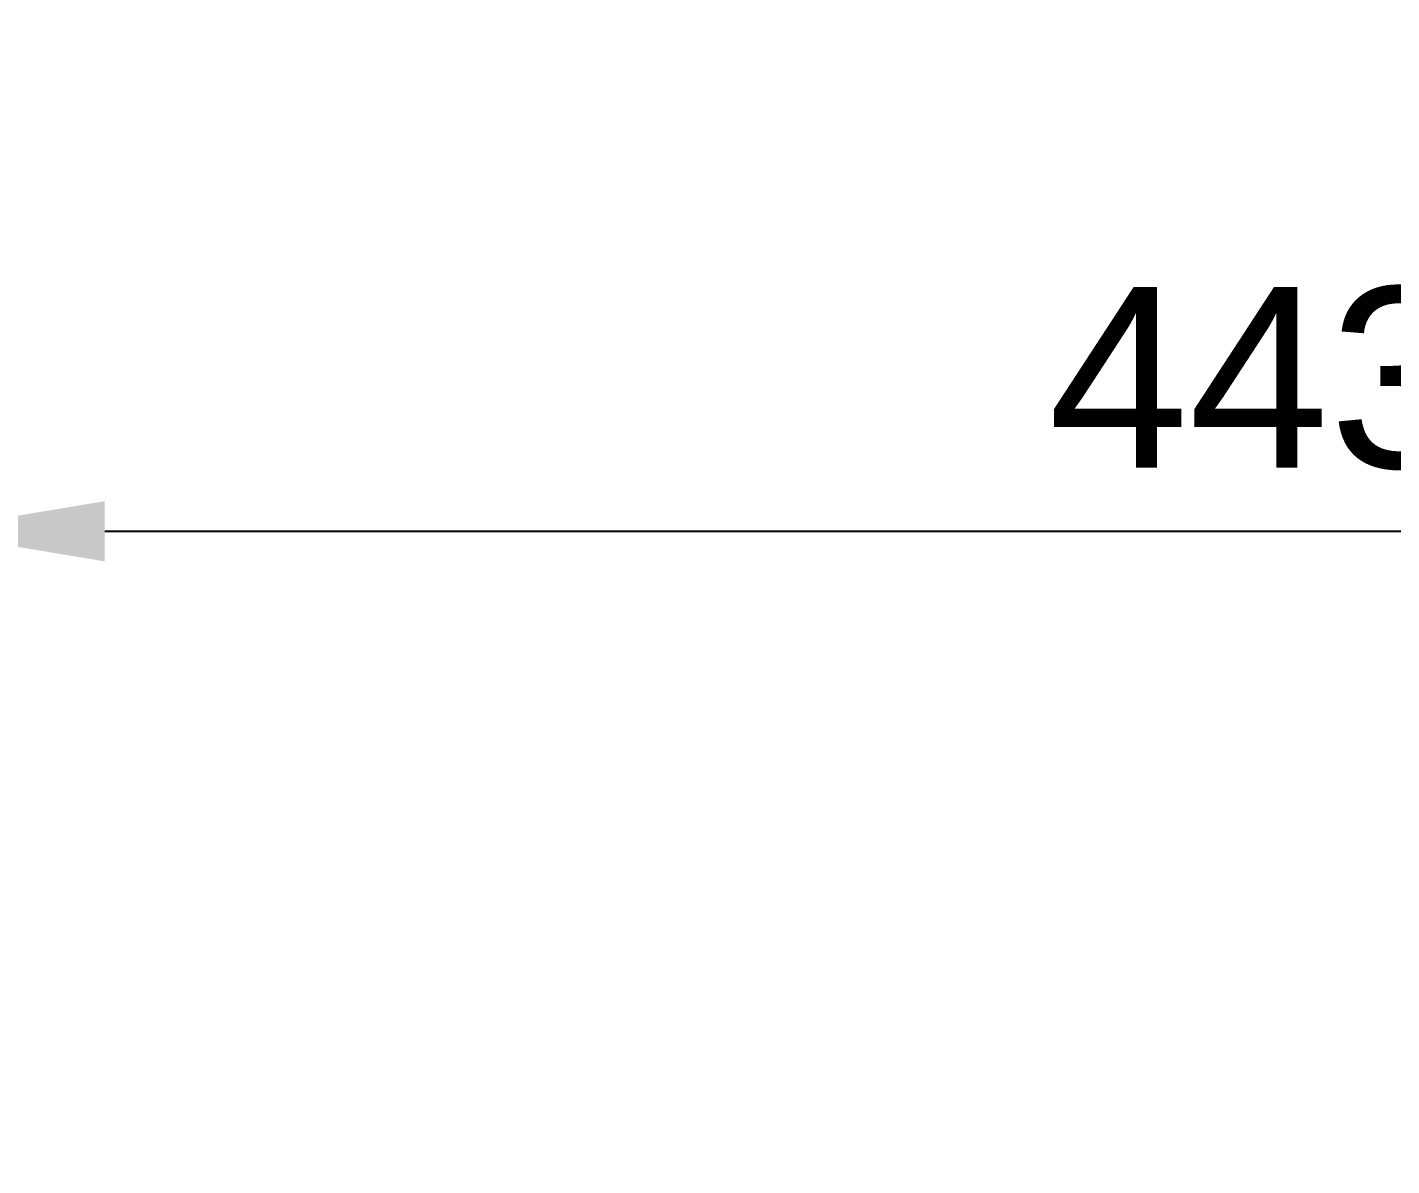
# Model space of a CAD drawing. Header units: millimetres. Extents: x -779 to 3049, y 55 to 2500.
# Drawn here: x 1116 to 1342.5, y 2063.7 to 2252.7 of the extents above; entities that cross this region are included whole.
import ezdxf

# ---------------------------------------------------------------- set-up
doc = ezdxf.new("R2010")
doc.units = ezdxf.units.MM
doc.layers.add('ZANO_W', color=1, linetype='Continuous', lineweight=0)
doc.styles.add('Arial', font='arial.ttf')
doc.styles.get("Standard").update_dxf_attribs({"font": 'ARIALUNI.TTF'})
doc.dimstyles.new('pl i ang', dxfattribs={"dimtxt": 50, "dimasz": 50, "dimexe": 1.25, "dimexo": 0.625, "dimgap": 10, "dimtad": 1, "dimtoh": 1, "dimtxsty": 'Standard', "dimcen": 2.5, "dimclrd": 1, "dimclre": 1, "dimclrt": 1, "dimadec": 0, "dimazin": 0, "dimtfac": 1, "dimtmove": 0, "dimatfit": 3, "dimfxl": 1, "dimarcsym": 1})

# ---------------------------------------------------------------- blocks, each defined once
blk = doc.blocks.new('*D388')
at = {"layer": 'ZANO_W', "color": 1, "lineweight": -2}
for p, q in [((1098.91, 2242.71), (1098.91, 2159.05)), ((1542.08, 2012.95), (1542.08, 2179.05)), ((1128.91, 2169.05), (1512.08, 2169.05))]:
    blk.add_line(p, q, dxfattribs=at)
at = {"layer": 'ZANO_W', "color": 1}
for points in [[(1128.91, 2174.05), (1128.91, 2164.05), (1098.91, 2169.05)], [(1512.08, 2164.05), (1512.08, 2174.05), (1542.08, 2169.05)]]:
    blk.add_solid(points, dxfattribs=at)
at = {"layer": 'ZANO_W', "color": 1, "insert": (1320.49, 2194.37), "char_height": 30, "attachment_point": 5, "style": 'Arial'}
blk.add_mtext('443', dxfattribs=at)

msp = doc.modelspace()

# ---------------------------------------------------------------- dimensions: what is measured, and where the dimension line sits
at = {"layer": 'ZANO_W'}
dim = msp.add_linear_dim(base=(1542.08, 2169.05), p1=(1098.91, 2252.71), p2=(1542.08, 2002.95), dimstyle='pl i ang', override={"dimtxt": 30, "dimasz": 30, "dimexe": 10, "dimexo": 10, "dimtoh": 0, "dimdec": 0, "dimtxsty": 'Arial', "dimtdec": 0, "dimtmove": 1}, dxfattribs=at)
dim.commit()
dim.dimension.update_dxf_attribs({"geometry": '*D388', "text_midpoint": (1320.49, 2194.37)})

doc.saveas('drawing.dxf')
